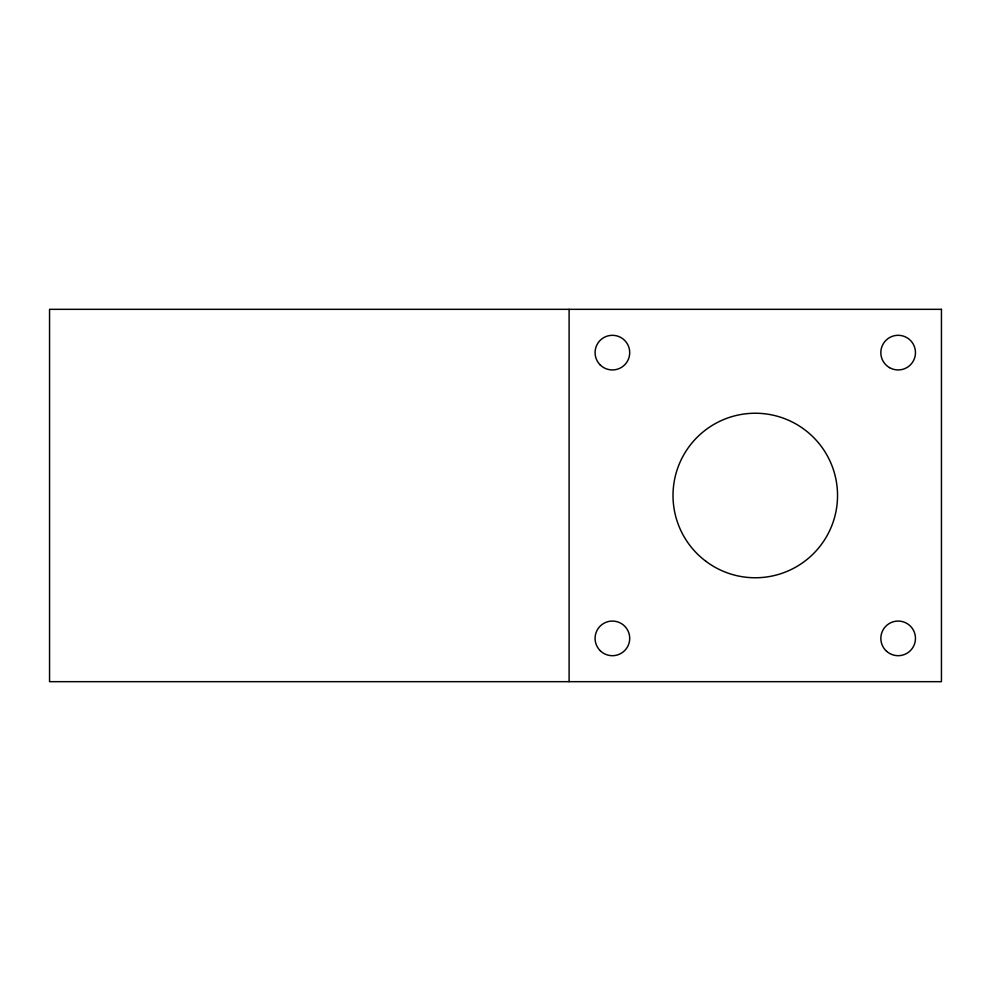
<?xml version="1.0" encoding="UTF-8"?>
<svg xmlns="http://www.w3.org/2000/svg" width="991" height="991" viewBox="0 0 991 991"><rect width="100%" height="100%" fill="white"/><g stroke="black" fill="none" stroke-linecap="round" stroke-linejoin="round"><path stroke-width="1.49" d="M569.107 309.328L569.107 681.672M941.45 309.328L49.55 309.328L49.55 681.672L941.45 681.672L941.45 309.328M705.753 561.191A82.265 82.265 0 0 0 836.924 505.546A82.265 82.265 0 0 0 723.157 419.763A82.265 82.265 0 0 0 705.753 561.191M889.497 367.624A17.318 17.318 0 0 0 915.473 352.623A17.318 17.318 0 0 0 889.497 337.621A17.318 17.318 0 0 0 889.497 367.624M886.511 651.198A17.318 17.318 0 0 0 915.077 642.044A17.318 17.318 0 0 0 892.866 621.89A17.318 17.318 0 0 0 886.511 651.198M600.15 650.629A17.318 17.318 0 0 0 629.124 642.862A17.318 17.318 0 0 0 607.917 621.654A17.318 17.318 0 0 0 600.15 650.629M600.15 364.874A17.318 17.318 0 0 0 629.124 357.107A17.318 17.318 0 0 0 607.917 335.899A17.318 17.318 0 0 0 600.15 364.874"/></g></svg>
